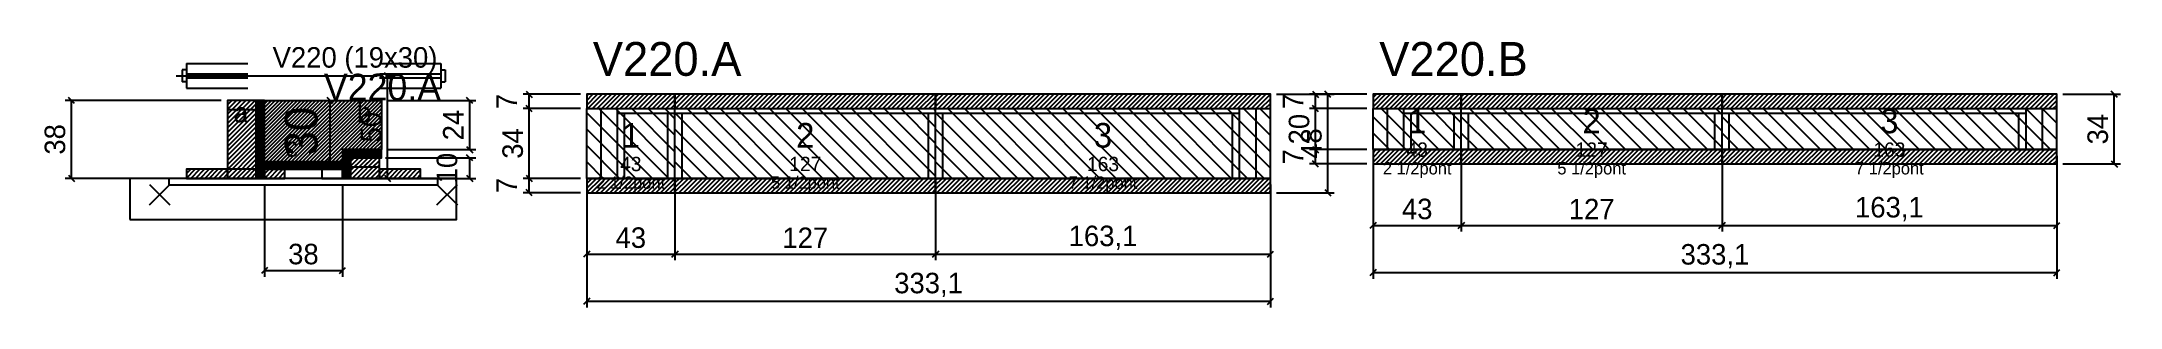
# Model space of a CAD drawing. Extents: x -69 to 944, y -97 to 33.
import ezdxf
from ezdxf.enums import TextEntityAlignment as Align

# ---------------------------------------------------------------- set-up
doc = ezdxf.new("R2010")
doc.units = 0
for name, color, linetype in [('5', 5, 'Continuous'), ('barrote', 126, 'Continuous'), ('CONCRETO', 251, 'Continuous'), ('COTA', 241, 'Continuous'), ('Cota Seção (2x)', 241, 'Continuous'), ('detalhes', 7, 'Continuous'), ('Hachura', 251, 'Continuous'), ('Madeira', 126, 'Continuous'), ('NOMENCLATURA', 7, 'Continuous'), ('Painéis', 200, 'Continuous'), ('presilha', 224, 'Continuous'), ('Reaproveitamento', 30, 'Continuous'), ('SARR_2.2x7', 40, 'Continuous'), ('SARR_3.5x7', 81, 'Continuous'), ('SCO-___-LAJ', 224, 'Continuous'), ('TENSOR', 224, 'Continuous'), ('texto', 7, 'Continuous'), ('Texto Seção', 7, 'Continuous')]:
    doc.layers.add(name, color=color, linetype=linetype)
doc.dimstyles.new('PAINEL', dxfattribs={"dimtxt": 10, "dimasz": 3, "dimexe": 3, "dimexo": 3, "dimgap": 3, "dimtad": 1, "dimblk": 'OBLIQUE', "dimblk1": 'OBLIQUE', "dimcen": 2.5, "dimclrd": 4, "dimclre": 4, "dimclrt": 240, "dimazin": 3, "dimtfac": 1, "dimtmove": 0, "dimatfit": 3})
doc.dimstyles.new('SECAO2X', dxfattribs={"dimtxt": 16, "dimasz": 3, "dimexe": 3, "dimexo": 3, "dimgap": 3, "dimtad": 1, "dimblk": 'OBLIQUE', "dimblk1": 'OBLIQUE', "dimcen": 2.5, "dimclrd": 4, "dimclre": 4, "dimclrt": 240, "dimazin": 3, "dimtfac": 1, "dimtmove": 0, "dimatfit": 3})

# ---------------------------------------------------------------- blocks, each defined once
blk = doc.blocks.new('_OBLIQUE')
at = {"color": 0, "linetype": 'BYBLOCK'}
blk.add_line((-0.5, -0.5), (0.5, 0.5), dxfattribs=at)

msp = doc.modelspace()

# ---------------------------------------------------------------- hatches: boundary and pattern name
at = {"layer": 'COTA'}
h = msp.add_hatch(dxfattribs=at)
h.set_pattern_fill('ANSI31', scale=0.4)
h.paths.add_polyline_path([(40, -26), (40, 4), (97, 4), (97, -20), (78, -20), (78, -26)])
h = msp.add_hatch(dxfattribs=at)
h.set_pattern_fill('ANSI31', scale=0.5)
h.paths.add_polyline_path([(197, 0), (240, 0), (240, 7), (197, 7)])
h = msp.add_hatch(dxfattribs=at)
h.set_pattern_fill('ANSI31', scale=0.5)
h.paths.add_polyline_path([(240, 0), (367, 0), (367, 7), (240, 7)])
h = msp.add_hatch(dxfattribs=at)
h.set_pattern_fill('ANSI31', scale=0.5)
h.paths.add_polyline_path([(367, 0), (530.1, 0), (530.1, 7), (367, 7)])
h = msp.add_hatch(dxfattribs=at)
h.set_pattern_fill('ANSI31', scale=0.5)
h.paths.add_polyline_path([(580.1, 0), (623.1, 0), (623.1, 7), (580.1, 7)])
h = msp.add_hatch(dxfattribs=at)
h.set_pattern_fill('ANSI31', scale=0.5)
h.paths.add_polyline_path([(623.1, 0), (750.1, 0), (750.1, 7), (623.1, 7)])
h = msp.add_hatch(dxfattribs=at)
h.set_pattern_fill('ANSI31', scale=0.5)
h.paths.add_polyline_path([(750.1, 0), (913.2, 0), (913.2, 7), (750.1, 7)])
h = msp.add_hatch(dxfattribs=at)
h.set_pattern_fill('ANSI31', scale=0.5)
h.paths.add_polyline_path([(580.1, -27), (623.1, -27), (623.1, -20), (580.1, -20)])
h = msp.add_hatch(dxfattribs=at)
h.set_pattern_fill('ANSI31', scale=0.5)
h.paths.add_polyline_path([(623.1, -27), (750.1, -27), (750.1, -20), (623.1, -20)])
h = msp.add_hatch(dxfattribs=at)
h.set_pattern_fill('ANSI31', scale=0.5)
h.paths.add_polyline_path([(750.1, -27), (913.2, -27), (913.2, -20), (750.1, -20)])
h = msp.add_hatch(dxfattribs=at)
h.set_pattern_fill('ANSI31', scale=0.5)
h.paths.add_polyline_path([(197, -41), (240, -41), (240, -34), (197, -34)])
h = msp.add_hatch(dxfattribs=at)
h.set_pattern_fill('ANSI31', scale=0.5)
h.paths.add_polyline_path([(240, -41), (367, -41), (367, -34), (240, -34)])
h = msp.add_hatch(dxfattribs=at)
h.set_pattern_fill('ANSI31', scale=0.5)
h.paths.add_polyline_path([(367, -41), (530.1, -41), (530.1, -34), (367, -34)])
at = {"layer": 'Hachura'}
h = msp.add_hatch(dxfattribs=at)
h.set_pattern_fill('ANSI31', scale=0.5)
h.paths.add_polyline_path([(22, -34), (36, -34), (36, 4), (22, 4)])
h = msp.add_hatch(dxfattribs=at)
h.set_pattern_fill('ANSI31', scale=0.5)
h.paths.add_polyline_path([(22, -0.4), (36, -0.4), (36, 4), (22, 4)])
h = msp.add_hatch(dxfattribs=at)
h.set_pattern_fill('SOLID')
h.paths.add_polyline_path([(36, -34), (40, -34), (40, 4), (36, 4)])
h = msp.add_hatch(dxfattribs=at)
h.set_pattern_fill('SOLID')
h.paths.add_polyline_path([(78, -24), (97, -24), (97, -20), (78, -20)])
h = msp.add_hatch(dxfattribs=at)
h.set_pattern_fill('ANSI31', scale=0.5)
h.paths.add_polyline_path([(2, -34), (22, -34), (22, -29.6), (2, -29.6)])
h = msp.add_hatch(dxfattribs=at)
h.set_pattern_fill('SOLID')
h.paths.add_polyline_path([(40, -29.6), (78, -29.6), (78, -26), (40, -26)])
h = msp.add_hatch(dxfattribs=at)
h.set_pattern_fill('ANSI31', scale=0.5)
h.paths.add_polyline_path([(40, -34), (50, -34), (50, -29.6), (40, -29.6)])
h = msp.add_hatch(dxfattribs=at)
h.set_pattern_fill('SOLID')
h.paths.add_polyline_path([(78, -34), (82, -34), (82, -24), (78, -24)])
h = msp.add_hatch(dxfattribs=at)
h.set_pattern_fill('ANSI31', scale=0.5)
h.paths.add_polyline_path([(82, -34), (96, -34), (96, -24), (82, -24)])
h = msp.add_hatch(dxfattribs=at)
h.set_pattern_fill('ANSI31', scale=0.5)
h.paths.add_polyline_path([(82, -28.4), (96, -28.4), (96, -24), (82, -24)])
h = msp.add_hatch(dxfattribs=at)
h.set_pattern_fill('ANSI31', scale=0.5)
h.paths.add_polyline_path([(96, -34), (116, -34), (116, -29.6), (96, -29.6)])

# ---------------------------------------------------------------- linework, layer by layer
for p, q in [((2, 22), (32, 22)), ((2, 22), (2, 10)), ((96, 22), (126, 22)), ((126, 22), (126, 10)), ((0, 19), (0, 13)), ((2, 19), (0, 19)), ((2, 13), (0, 13)), ((2, 17), (32, 17)), ((2, 15), (32, 15)), ((96, 17), (126, 17)), ((96, 15), (126, 15)), ((126, 19), (128, 19)), ((126, 13), (128, 13)), ((128, 19), (128, 13)), ((2, 10), (32, 10)), ((96, 10), (126, 10))]:
    msp.add_line(p, q)
at = {"layer": 'barrote'}
msp.add_lwpolyline([(-25.5, -54), (133.5, -54), (133.5, -34), (-25.5, -34)], close=True, dxfattribs=at)
at = {"layer": 'CONCRETO'}
msp.add_lwpolyline([(40, -26), (40, 4), (97, 4), (97, -20), (78, -20), (78, -26)], close=True, dxfattribs=at)
at = {"layer": 'Madeira'}
for points in [[(22, -34), (36, -34), (36, 4), (22, 4)], [(22, -0.4), (36, -0.4), (36, 4), (22, 4)], [(2, -34), (22, -34), (22, -29.6), (2, -29.6)], [(22, -34), (36, -34), (36, -29.6), (22, -29.6)], [(40, -34), (50, -34), (50, -29.6), (40, -29.6)], [(68, -34), (78, -34), (78, -29.6), (68, -29.6)], [(82, -34), (96, -34), (96, -24), (82, -24)], [(82, -28.4), (96, -28.4), (96, -24), (82, -24)], [(96, -34), (116, -34), (116, -29.6), (96, -29.6)]]:
    msp.add_lwpolyline(points, close=True, dxfattribs=at)
at = {"layer": 'Painéis'}
for p, q in [((197, 0), (240, 0)), ((197, -34), (197, 0)), ((240, -34), (240, 0)), ((240, -34), (240, 0)), ((240, 0), (367, 0)), ((240, -34), (240, 0)), ((367, -34), (367, 0)), ((367, -34), (367, 0)), ((367, 0), (530.1, 0)), ((367, -34), (367, 0)), ((530.1, -34), (530.1, 0)), ((580.1, 0), (623.1, 0)), ((580.1, -20), (580.1, 0)), ((623.1, -20), (623.1, 0)), ((623.1, -20), (623.1, 0)), ((623.1, 0), (750.1, 0)), ((623.1, -20), (623.1, 0)), ((750.1, -20), (750.1, 0)), ((750.1, -20), (750.1, 0)), ((750.1, 0), (913.2, 0)), ((750.1, -20), (750.1, 0)), ((913.2, -20), (913.2, 0)), ((580.1, -20), (623.1, -20)), ((623.1, -20), (750.1, -20)), ((750.1, -20), (913.2, -20)), ((197, -34), (240, -34)), ((240, -34), (367, -34)), ((367, -34), (530.1, -34))]:
    msp.add_line(p, q, dxfattribs=at)
for points in [[(36, -34), (40, -34), (40, 4), (36, 4)], [(78, -24), (97, -24), (97, -20), (78, -20)], [(40, -29.6), (78, -29.6), (78, -26), (40, -26)], [(78, -34), (82, -34), (82, -24), (78, -24)]]:
    msp.add_lwpolyline(points, close=True, dxfattribs=at)
at = {"layer": 'presilha'}
for p, q in [((-16, -47), (-6, -37)), ((-16, -37), (-6, -47)), ((124, -47), (134, -37)), ((124, -37), (134, -47))]:
    msp.add_line(p, q, dxfattribs=at)
at = {"layer": 'Reaproveitamento', "color": 30}
for p, q in [((237, -34), (203, 0)), ((240, -29), (211, 0)), ((240, -21), (219, 0)), ((240, -13), (227, 0)), ((240, -5), (235, 0)), ((280, -34), (246, 0)), ((288, -34), (254, 0)), ((296, -34), (262, 0)), ((304, -34), (270, 0)), ((312, -34), (278, 0)), ((320, -34), (286, 0)), ((328, -34), (294, 0)), ((336, -34), (302, 0)), ((344, -34), (310, 0)), ((352, -34), (318, 0)), ((360, -34), (326, 0)), ((367, -33), (334, 0)), ((367, -25), (342, 0)), ((367, -17), (350, 0)), ((367, -9), (358, 0)), ((367, -1), (366, 0)), ((407, -34), (373, 0)), ((415, -34), (381, 0)), ((423, -34), (389, 0)), ((431, -34), (397, 0)), ((439, -34), (405, 0)), ((447, -34), (413, 0)), ((455, -34), (421, 0)), ((463, -34), (429, 0)), ((471, -34), (437, 0)), ((479, -34), (445, 0)), ((487, -34), (453, 0)), ((495, -34), (461, 0)), ((503, -34), (469, 0)), ((511, -34), (477, 0)), ((519, -34), (485, 0)), ((527, -34), (493, 0)), ((530.1, -29.1), (501, 0)), ((530.1, -21.1), (509, 0)), ((530.1, -13.1), (517, 0)), ((530.1, -5.1), (525, 0)), ((604.1, -20), (584.1, 0)), ((612.1, -20), (592.1, 0)), ((620.1, -20), (600.1, 0)), ((623.1, -15), (608.1, 0)), ((623.1, -7), (616.1, 0)), ((647.1, -20), (627.1, 0)), ((655.1, -20), (635.1, 0)), ((663.1, -20), (643.1, 0)), ((671.1, -20), (651.1, 0)), ((679.1, -20), (659.1, 0)), ((687.1, -20), (667.1, 0)), ((695.1, -20), (675.1, 0)), ((703.1, -20), (683.1, 0)), ((711.1, -20), (691.1, 0)), ((719.1, -20), (699.1, 0)), ((727.1, -20), (707.1, 0)), ((735.1, -20), (715.1, 0)), ((743.1, -20), (723.1, 0)), ((750.1, -19), (731.1, 0)), ((750.1, -11), (739.1, 0)), ((750.1, -3), (747.1, 0)), ((774.1, -20), (754.1, 0)), ((782.1, -20), (762.1, 0)), ((790.1, -20), (770.1, 0)), ((798.1, -20), (778.1, 0)), ((806.1, -20), (786.1, 0)), ((814.1, -20), (794.1, 0)), ((822.1, -20), (802.1, 0)), ((830.1, -20), (810.1, 0)), ((838.1, -20), (818.1, 0)), ((846.1, -20), (826.1, 0)), ((854.1, -20), (834.1, 0)), ((862.1, -20), (842.1, 0)), ((870.1, -20), (850.1, 0)), ((878.1, -20), (858.1, 0)), ((886.1, -20), (866.1, 0)), ((894.1, -20), (874.1, 0)), ((902.1, -20), (882.1, 0)), ((910.1, -20), (890.1, 0)), ((913.2, -15.1), (898.1, 0)), ((913.2, -7.1), (906.1, 0)), ((229, -34), (197, -2)), ((221, -34), (197, -10)), ((272, -34), (240, -2)), ((264, -34), (240, -10)), ((399, -34), (367, -2)), ((391, -34), (367, -10)), ((596.1, -20), (580.1, -4)), ((639.1, -20), (623.1, -4)), ((766.1, -20), (750.1, -4)), ((213, -34), (197, -18)), ((256, -34), (240, -18)), ((383, -34), (367, -18)), ((588.1, -20), (580.1, -12)), ((580.1, -20), (580.1, -20)), ((631.1, -20), (623.1, -12)), ((623.1, -20), (623.1, -20)), ((758.1, -20), (750.1, -12)), ((750.1, -20), (750.1, -20)), ((205, -34), (197, -26)), ((248, -34), (240, -26)), ((375, -34), (367, -26)), ((197, -34), (197, -34)), ((240, -34), (240, -34)), ((367, -34), (367, -34))]:
    msp.add_line(p, q, dxfattribs=at)
at = {"layer": 'SARR_2.2x7'}
for p, q in [((204, -34), (204, 0)), ((523.1, -34), (523.1, 0)), ((587.1, -20), (587.1, 0)), ((906.2, -20), (906.2, 0)), ((212, -2.2), (240, -2.2)), ((240, -2.2), (367, -2.2)), ((367, -2.2), (515.1, -2.2)), ((595.1, -2.2), (623.1, -2.2)), ((623.1, -2.2), (750.1, -2.2)), ((750.1, -2.2), (898.2, -2.2))]:
    msp.add_line(p, q, dxfattribs=at)
at = {"layer": 'SARR_3.5x7'}
for p, q in [((212, -34), (212, 0)), ((240, -34), (240, 0)), ((240, -34), (240, 0)), ((367, -34), (367, 0)), ((367, -34), (367, 0)), ((515.1, -34), (515.1, 0)), ((595.1, -20), (595.1, 0)), ((623.1, -20), (623.1, 0)), ((623.1, -20), (623.1, 0)), ((750.1, -20), (750.1, 0)), ((750.1, -20), (750.1, 0)), ((898.2, -20), (898.2, 0)), ((215.5, -34), (215.5, -2.2)), ((236.5, -34), (236.5, -2.2)), ((243.5, -34), (243.5, -2.2)), ((363.5, -34), (363.5, -2.2)), ((370.5, -34), (370.5, -2.2)), ((511.6, -34), (511.6, -2.2)), ((598.6, -20), (598.6, -2.2)), ((619.6, -20), (619.6, -2.2)), ((626.6, -20), (626.6, -2.2)), ((746.6, -20), (746.6, -2.2)), ((753.6, -20), (753.6, -2.2)), ((894.7, -20), (894.7, -2.2)), ((595.1, -20), (598.6, -20)), ((619.6, -20), (623.1, -20)), ((623.1, -20), (626.6, -20)), ((746.6, -20), (750.1, -20)), ((750.1, -20), (753.6, -20)), ((894.7, -20), (898.2, -20)), ((212, -34), (215.5, -34)), ((236.5, -34), (240, -34)), ((240, -34), (243.5, -34)), ((363.5, -34), (367, -34)), ((367, -34), (370.5, -34)), ((511.6, -34), (515.1, -34))]:
    msp.add_line(p, q, dxfattribs=at)
at = {"layer": 'SCO-___-LAJ'}
for points in [[(197, 0), (240, 0), (240, 7), (197, 7)], [(240, 0), (367, 0), (367, 7), (240, 7)], [(367, 0), (530.1, 0), (530.1, 7), (367, 7)], [(580.1, 0), (623.1, 0), (623.1, 7), (580.1, 7)], [(623.1, 0), (750.1, 0), (750.1, 7), (623.1, 7)], [(750.1, 0), (913.2, 0), (913.2, 7), (750.1, 7)], [(580.1, -27), (623.1, -27), (623.1, -20), (580.1, -20)], [(623.1, -27), (750.1, -27), (750.1, -20), (623.1, -20)], [(750.1, -27), (913.2, -27), (913.2, -20), (750.1, -20)], [(-6.5, -37.2), (124.5, -37.2), (124.5, -34), (-6.5, -34)], [(197, -41), (240, -41), (240, -34), (197, -34)], [(240, -41), (367, -41), (367, -34), (240, -34)], [(367, -41), (530.1, -41), (530.1, -34), (367, -34)]]:
    msp.add_lwpolyline(points, close=True, dxfattribs=at)
at = {"layer": 'TENSOR'}
msp.add_line((-3, 16), (95, 16), dxfattribs=at)

# ---------------------------------------------------------------- texts
at = {"layer": '5'}
for s, height, p in [('1', 12, (601.6, -6)), ('2', 12, (686.6, -6)), ('3', 12, (831.65, -6)), ('1', 12, (218.5, -13)), ('2', 12, (303.5, -13)), ('3', 12, (448.55, -13)), ('43', 7, (601.6, -20)), ('127', 7, (686.6, -20)), ('163', 7, (831.65, -20)), ('43', 7, (218.5, -27)), ('127', 7, (303.5, -27)), ('163', 7, (448.55, -27))]:
    msp.add_text(s, height=height, dxfattribs=at).set_placement(p, align=Align.MIDDLE_CENTER)
at = {"layer": 'detalhes'}
for s, p in [('a', (25, -6.7)), ('b', (85, -6.7)), ('c', (50, -23.5))]:
    msp.add_text(s, height=9.6, dxfattribs=at).set_placement(p)
at = {"layer": 'NOMENCLATURA'}
for s, p in [('V220.A', (200, 16)), ('V220.B', (583.1, 16))]:
    msp.add_text(s, height=16.5, dxfattribs=at).set_placement(p)
at = {"layer": 'texto', "char_height": 6, "attachment_point": 5}
for s, insert in [('2 1/2pont', (601.6, -30)), ('5 1/2pont', (686.6, -30)), ('7 1/2pont', (831.65, -30)), ('2 1/2pont', (218.5, -37)), ('5 1/2pont', (303.5, -37)), ('7 1/2pont', (448.55, -37))]:
    msp.add_mtext(s, dxfattribs=dict(at, insert=insert))
at = {"layer": 'Texto Seção'}
for s, height, p in [('V220 (19x30)', 10, (44, 20)), ('V220.A', 13, (69, 4))]:
    msp.add_text(s, height=height, dxfattribs=at).set_placement(p)

# ---------------------------------------------------------------- dimensions: what is measured, and where the dimension line sits
at = {"layer": 'COTA'}
for base, p1, p2 in [((100, -34), (96, -34), (96, 16)), ((-54, -34), (2, -34), (22, 4)), ((140, -20), (97, -20), (97, 4)), ((169, 0), (197, 0), (197, 7)), ((169, -34), (197, -34), (197, 0)), ((558.1, -41), (530.1, -41), (530.1, 7)), ((552.1, 0), (580.1, 0), (580.1, 7)), ((552.1, -20), (580.1, -20), (580.1, 0)), ((941.2, -27), (913.2, -27), (913.2, 7)), ((552.1, -27), (580.1, -27), (580.1, -20)), ((140, -34), (96, -34), (96, -24)), ((169, -41), (197, -41), (197, -34))]:
    msp.add_linear_dim(base=base, p1=p1, p2=p2, angle=90, dimstyle='PAINEL', dxfattribs=at).render()
for base, p1, p2 in [((580.1, -57), (580.1, -20), (623.1, -20)), ((580.1, -80), (580.1, -20), (913.2, -20)), ((623.1, -57), (623.1, -20), (750.1, -20)), ((750.1, -57), (750.1, -20), (913.2, -20)), ((40, -79), (40, -34), (78, -34)), ((197, -71), (197, -34), (240, -34)), ((197, -94), (197, -34), (530.1, -34)), ((240, -71), (240, -34), (367, -34)), ((367, -71), (367, -34), (530.1, -34))]:
    msp.add_linear_dim(base=base, p1=p1, p2=p2, dimstyle='PAINEL', dxfattribs=at).render()
at = {"layer": 'Cota Seção (2x)'}
msp.add_linear_dim(base=(72, -26), p1=(40, -26), p2=(40, 4), angle=90, dimstyle='SECAO2X', dxfattribs=at).render()

doc.saveas('drawing.dxf')
